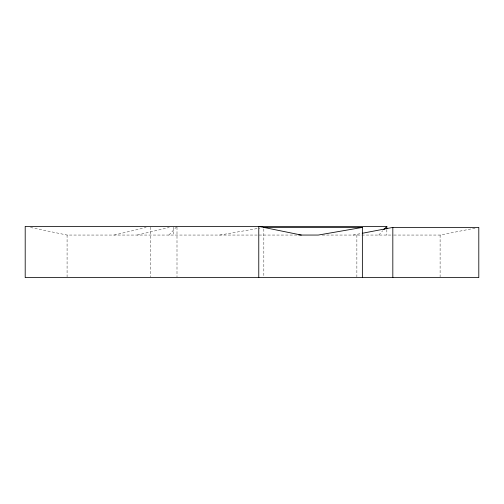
<?xml version="1.0" encoding="UTF-8"?>
<svg xmlns="http://www.w3.org/2000/svg" width="504" height="504" viewBox="0 0 504 504"><rect width="100%" height="100%" fill="white"/><g stroke="black" fill="none" stroke-linecap="round" stroke-linejoin="round"><path stroke-width="0.38" stroke-dasharray="2.52 1.89" d="M168.922 235.053L176.999 226.391M378.756 235.053L382.794 230.719M114.156 235.053L146.116 227.474M137.252 235.053L169.218 227.474M393.838 235.053L440.105 235.053L475.763 228.01M353.065 235.053L361.475 233.434M219.776 235.053L259.963 228.085M30.53 227.493L67.082 235.053L298.229 235.053M322.176 235.053L393.101 235.053M440.105 235.053L440.105 276.847M386.839 229.541L386.839 235.053M356.87 235.053L356.87 276.822M263.831 228.942L263.831 276.853M176.999 227.178L176.999 276.835M173.786 227.178L173.786 235.053M150.683 227.178L150.683 276.835M67.082 235.053L67.082 276.835"/><path stroke-width="0.76" d="M383.809 229.641L386.839 226.391L25.2 226.391L25.2 277.609L478.8 277.609L478.8 227.411L392.824 227.411L362.244 233.289M362.37 277.609L362.37 227.411L318.314 235.053L298.765 235.053M263.831 227.411L362.37 227.411M301.291 235.053L258.772 226.391L258.772 277.609M392.824 227.411L392.824 277.609M386.839 226.391L386.839 228.753"/></g></svg>
